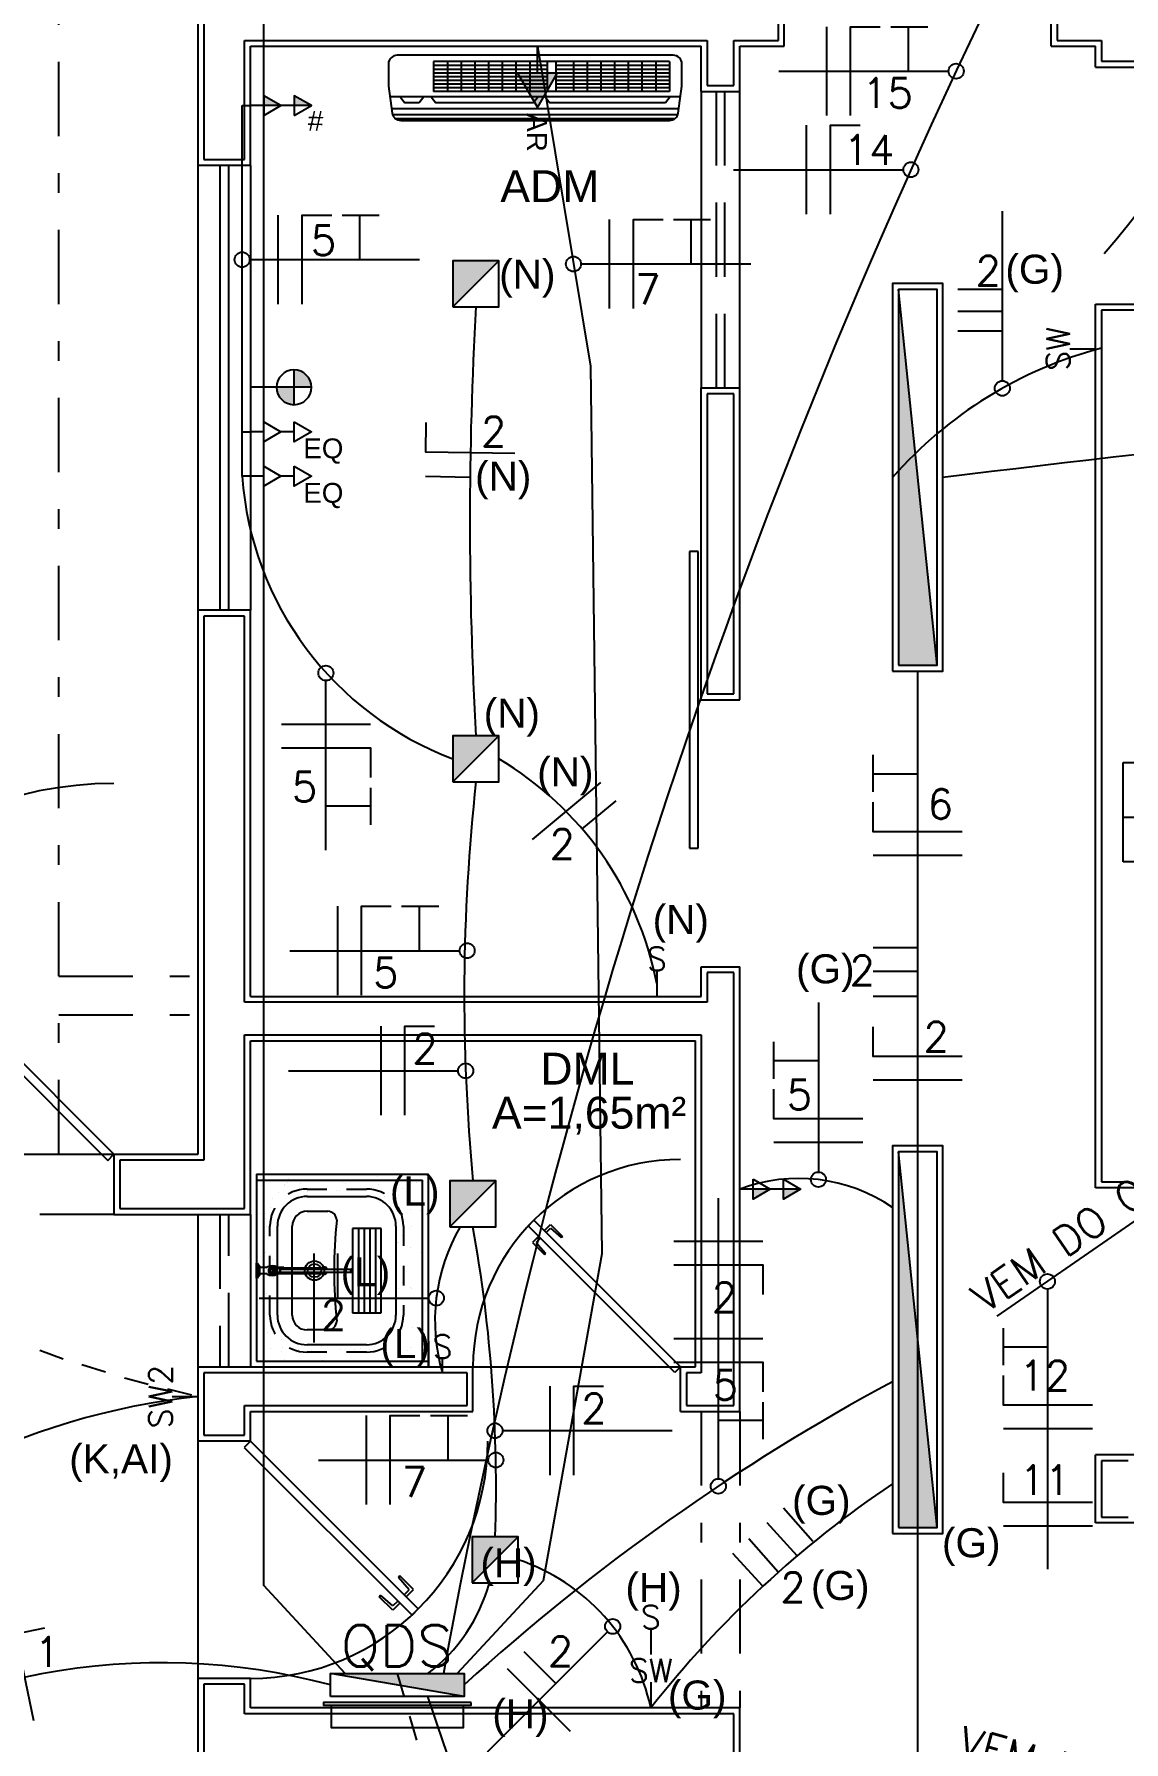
# Model space of a CAD drawing. Header units: millimetres. Extents: x 3082 to 3316, y 298 to 342.
# Drawn here: x 3154.89 to 3160.4, y 319.12 to 327.76 of the extents above; entities that cross this region are included whole.
import ezdxf
from ezdxf.enums import TextEntityAlignment as Align

# ---------------------------------------------------------------- set-up
doc = ezdxf.new("R2010")
doc.units = ezdxf.units.MM
doc.header["$MEASUREMENT"] = 0
for name, pattern in [('CONTINU', [0]), ('DASHDOT', [1, 0.5, -0.25, 0, -0.25]), ('HIDDEN', [0.375, 0.25, -0.125]), ('HIDDEN2', [0.1875, 0.125, -0.0625])]:
    doc.linetypes.add(name, pattern=pattern)
for name, color, linetype in [('-HIDRO', 8, 'CONTINUOUS'), ('A-TXT-Y', 8, 'CONTINUOUS'), ('eletroduto parede e teto', 2, 'CONTINU'), ('eletroduto_chao', 2, 'HIDDEN2'), ('FIACAO', 1, 'CONTINUOUS'), ('LOUÇAS E METAIS', 5, 'CONTINUOUS'), ('PENA 03', 3, 'CONTINUOUS'), ('PL09', 9, 'CONTINUOUS'), ('PL3', 3, 'CONTINUOUS'), ('Pontos Elétricos', 3, 'CONTINUOUS'), ('Pontos Elétricos e Luminotécnica', 3, 'CONTINUOUS'), ('Pontos Luminotécnicos', 3, 'CONTINUOUS'), ('TEXTO', 2, 'CONTINUOUS'), ('TXT_0', 7, 'CONTINUOUS')]:
    doc.layers.add(name, color=color, linetype=linetype)
doc.styles.add('ARIAL', font='arial.ttf', dxfattribs={"height": 2})
doc.styles.add('ROMANS', font='romans.shx', dxfattribs={"height": 0.1})

# ---------------------------------------------------------------- blocks, each defined once
blk = doc.blocks.new('POMNTO DUPLO1.15')
at = {"layer": 'Pontos Elétricos'}
h = blk.add_hatch(color=251, dxfattribs=at)
h.dxf.hatch_style = 1
h.paths.add_polyline_path([(0, 0.1026), (0, 0.0446), (0.0335, 0.0446)])
h.paths.add_polyline_path([(0, 0.2051), (0, 0.1472), (0.0335, 0.1472)])
at = {"layer": 'PL3'}
for p, q in [((0, 0.2051), (0, 0.1026)), ((0, 0.1026), (0, 0))]:
    blk.add_line(p, q, dxfattribs=at)
for points in [[(-0.0335, 0.1472), (0, 0.2051), (0.0335, 0.1472)], [(-0.0335, 0.0446), (0, 0.1026), (0.0335, 0.0446)]]:
    blk.add_lwpolyline(points, close=True, dxfattribs=at)
blk = doc.blocks.new('TOMADA DUPLA BAIXA.01')
at = {"layer": 'PL3'}
for p, q in [((-0.1472, 0), (-0.1026, 0)), ((-0.0446, 0), (0, 0))]:
    blk.add_line(p, q, dxfattribs=at)
for points in [[(-0.1472, 0.0335), (-0.2051, 0), (-0.1472, -0.0335)], [(-0.0446, 0.0335), (-0.1026, 0), (-0.0446, -0.0335)]]:
    blk.add_lwpolyline(points, close=True, dxfattribs=at)
blk = doc.blocks.new('antena alta.01')
at = {"layer": 'Pontos Elétricos'}
h = blk.add_hatch(color=251, dxfattribs=at)
h.dxf.hatch_style = 1
h.paths.add_polyline_path([(-0.1465, 0), (-0.0879, 0, -0.414214), (-0.1465, -0.0586)])
h.paths.add_polyline_path([(-0.1465, 0.0586), (-0.1465, 0), (-0.2051, 0, -0.414214)])
for p, q in [((-0.1465, 0.0586), (-0.1465, -0.0586)), ((-0.2051, 0), (0, 0))]:
    blk.add_line(p, q, dxfattribs=at)
blk.add_circle((-0.1465, 0), 0.0586, dxfattribs=at)
blk = doc.blocks.new('QUADRO DE DISJUNTORES.01')
at = {"layer": 'Pontos Elétricos e Luminotécnica'}
blk.add_hatch(color=254, dxfattribs=at).paths.add_polyline_path([(-0.225, 0.0773), (0.225, 0), (0.225, 0.0773)])
blk.add_line((0.225, 0), (-0.225, 0.0773), dxfattribs=at)
blk.add_lwpolyline([(-0.225, 0), (-0.225, 0.0773), (0.225, 0.0773), (0.225, 0)], close=True, dxfattribs=at)
blk = doc.blocks.new('QUADRO DE LÓGICA.01')
at = {"layer": 'Pontos Elétricos e Luminotécnica'}
blk.add_lwpolyline([(-0.2222, -0.0767), (-0.2222, 0), (0.2222, 0), (0.2222, -0.0767)], dxfattribs=at)
blk.add_lwpolyline([(-0.2489, -0.0856), (0.2489, -0.0856), (0.2489, -0.0767), (-0.2489, -0.0767)], close=True, dxfattribs=at)
blk = doc.blocks.new('LUMINÁRIA.07')
at = {"layer": 'Pontos Luminotécnicos', "ltscale": 0.05}
h = blk.add_hatch(color=9, dxfattribs=at)
h.dxf.hatch_style = 1
h.paths.add_polyline_path([(1.287, 0.15), (0.02, 0.15), (0.02, 0.02)])
at = {"layer": 'Pontos Luminotécnicos'}
blk.add_line((0.02, 0.02), (1.287, 0.15), dxfattribs=at)
for points in [[(0, 0.17), (0, 0), (1.307, 0), (1.307, 0.17)], [(0.02, 0.15), (0.02, 0.02), (1.287, 0.02), (1.287, 0.15)]]:
    blk.add_lwpolyline(points, close=True, dxfattribs=at)
blk = doc.blocks.new('LUMINÁRIA.05')
at = {"layer": 'Pontos Luminotécnicos', "ltscale": 0.05}
h = blk.add_hatch(color=9, dxfattribs=at)
h.dxf.hatch_style = 1
h.paths.add_polyline_path([(0.155, 0.155), (0, 0.155), (0, 0)])
blk.add_line((0, 0), (0.155, 0.155), dxfattribs=at)
blk.add_lwpolyline([(0, 0), (0.155, 0), (0.155, 0.155), (0, 0.155)], close=True, dxfattribs=at)
blk = doc.blocks.new('*E388388')
at = {"layer": 'LOUÇAS E METAIS'}
blk.add_ellipse((486.9, -52), major_axis=(0, -4.75), ratio=0.103175, start_param=0, end_param=3.141593, dxfattribs=at)
blk = doc.blocks.new('eletrico')
at = {"layer": '-HIDRO', "linetype": 'DASHDOT', "ltscale": 0.5}
for p, q in [((-2.097, 1.318), (-2.097, 9.684)), ((-2.097, 1.318), (-1.627, 1.318)), ((-2.097, 0.718), (-2.097, 1.188)), ((-2.097, 1.188), (-1.627, 1.188)), ((-4.554, 0.718), (-1.627, 0.718)), ((-1.9105, 0.514), (-4.4105, 0.514)), ((0.07, -0.15), (0.07, -1.15)), ((0.2, -0.15), (0.2, -1.15))]:
    blk.add_line(p, q, dxfattribs=at)
at = {"layer": '-HIDRO'}
for p, q in [((-1.627, 4.052), (-1.627, 4.834)), ((-1.607, 4.814), (-1.607, 4.072)), ((0.33, 4.474), (0.33, 4.564)), ((0.35, 4.454), (0.35, 4.584)), ((1.25, 4.454), (1.25, 4.584)), ((1.27, 4.564), (1.27, 4.474)), ((-1.47, 4.072), (-1.47, 4.474)), ((-1.47, 4.474), (0.09, 4.474)), ((-1.45, 4.052), (-1.45, 4.454)), ((-1.45, 4.454), (0.07, 4.454)), ((0.07, 4.302), (0.07, 4.454)), ((0.09, 4.474), (0.09, 4.322)), ((0.18, 4.322), (0.18, 4.474)), ((0.18, 4.474), (0.33, 4.474)), ((0.2, 4.302), (0.2, 4.454)), ((0.2, 4.454), (0.35, 4.454)), ((1.25, 4.454), (1.4, 4.454)), ((1.27, 4.474), (1.42, 4.474)), ((1.4, 4.384), (1.4, 4.454)), ((1.42, 4.474), (1.42, 4.404)), ((1.4, 4.384), (1.55, 4.384)), ((1.42, 4.404), (1.53, 4.404)), ((0.09, 4.322), (0.18, 4.322)), ((0.07, 4.302), (0.2, 4.302)), ((0.07, 4.302), (0.07, 3.302)), ((0.2, 3.302), (0.2, 4.302)), ((-1.45, 4.052), (-1.627, 4.052)), ((-1.627, 2.552), (-1.627, 4.052)), ((-1.607, 4.072), (-1.47, 4.072)), ((-1.5535, 4.052), (-1.5535, 2.552)), ((-1.5235, 2.552), (-1.5235, 4.052)), ((-1.45, 4.052), (-1.45, 2.552)), ((1.4, 0.604), (1.4, 3.584)), ((1.4, 3.584), (1.55, 3.584)), ((1.53, 3.564), (1.42, 3.564)), ((1.42, 3.564), (1.42, 0.624)), ((0.07, 2.25), (0.07, 3.302)), ((0.07, 3.302), (0.2, 3.302)), ((0.2, 2.25), (0.2, 3.302)), ((0.18, 3.282), (0.09, 3.282)), ((0.09, 3.282), (0.09, 2.27)), ((0.18, 2.27), (0.18, 3.282)), ((0.03, 2.75), (0.03, 1.75)), ((0.06, 2.75), (0.03, 2.75)), ((0.06, 1.75), (0.06, 2.75)), ((-1.627, 0.718), (-1.627, 2.552)), ((-1.45, 2.552), (-1.627, 2.552)), ((-1.45, 1.25), (-1.45, 2.552)), ((-1.47, 2.532), (-1.607, 2.532)), ((-1.607, 2.532), (-1.607, 0.698)), ((-1.47, 1.23), (-1.47, 2.532)), ((0.07, 2.25), (0.2, 2.25)), ((0.09, 2.27), (0.18, 2.27)), ((0.03, 1.75), (0.06, 1.75)), ((-2.8156, 1.5807), (-1.9317, 0.6968)), ((-1.9105, 0.718), (-2.7944, 1.6019)), ((0.07, 1.25), (0.07, 1.35)), ((0.07, 1.35), (0.2, 1.35)), ((0.18, 1.33), (0.09, 1.33)), ((0.09, 1.33), (0.09, 1.23)), ((0.18, -0.13), (0.18, 1.33)), ((0.2, -0.15), (0.2, 1.35)), ((0.09, 1.23), (-1.47, 1.23)), ((-1.45, 1.25), (0.07, 1.25)), ((-1.47, 0.534), (-1.47, 1.12)), ((-1.47, 1.12), (0.07, 1.12)), ((-1.45, 0.514), (-1.45, 1.1)), ((-1.45, 1.1), (0.05, 1.1)), ((0.05, 0), (0.05, 1.1)), ((0.07, 1.12), (0.07, -0.02)), ((-4.4105, 0.718), (-1.9105, 0.718)), ((-1.9317, 0.6968), (-1.9105, 0.718)), ((-1.9105, 0.718), (-1.627, 0.718)), ((-1.9105, 0.718), (-1.9105, 0.514)), ((-1.607, 0.698), (-1.8905, 0.698)), ((-1.8905, 0.698), (-1.8905, 0.534)), ((-1.43, 0.65), (-0.85, 0.65)), ((-1.43, 0.65), (-1.43, 0.02)), ((-1.4173, 0.6387), (-1.4173, 0.6387)), ((-1.402, 0.6496), (-1.402, 0.6496)), ((-1.3208, 0.6362), (-1.3208, 0.6362)), ((-1.0232, 0.6425), (-1.0232, 0.6425)), ((-0.85, 0.02), (-0.85, 0.65)), ((-1.43, 0.63), (-0.87, 0.63)), ((-1.4138, 0.6122), (-1.4138, 0.6122)), ((-1.3549, 0.5883), (-1.3549, 0.5883)), ((-1.3345, 0.6148), (-1.3345, 0.6148)), ((-1.3344, 0.6113), (-1.3344, 0.6113)), ((-1.3258, 0.6206), (-1.3258, 0.6206)), ((-1.283, 0.6178), (-1.283, 0.6178)), ((-1.2571, 0.5915), (-1.2571, 0.5915)), ((-1.2564, 0.5787), (-1.2564, 0.5787)), ((-1.1592, 0.5947), (-1.1592, 0.5947)), ((-1.1485, 0.5956), (-1.1485, 0.5956)), ((-1.1394, 0.6226), (-1.1394, 0.6226)), ((-1.1292, 0.6197), (-1.1292, 0.6197)), ((-1.0613, 0.5979), (-1.0613, 0.5979)), ((-1.0197, 0.616), (-1.0197, 0.616)), ((-0.9634, 0.6011), (-0.9634, 0.6011)), ((-0.959, 0.6182), (-0.959, 0.6182)), ((-0.9526, 0.5796), (-0.9526, 0.5796)), ((-0.9504, 0.6276), (-0.9504, 0.6276)), ((-0.9389, 0.6011), (-0.9389, 0.6011)), ((-0.8889, 0.6216), (-0.8889, 0.6216)), ((-0.87, 0.02), (-0.87, 0.63)), ((1.53, 0.604), (1.4, 0.604)), ((1.42, 0.624), (1.51, 0.624)), ((-1.8905, 0.534), (-1.47, 0.534)), ((-1.4083, 0.5709), (-1.4083, 0.5709)), ((-1.3836, 0.5376), (-1.3836, 0.5376)), ((-1.3749, 0.5671), (-1.3749, 0.5671)), ((-1.2595, 0.575), (-1.0595, 0.575)), ((-1.2595, 0.525), (-1.1895, 0.525)), ((-1.0143, 0.5747), (-1.0143, 0.5747)), ((-0.9995, 0.574), (-0.9995, 0.574)), ((-0.9108, 0.5326), (-0.9108, 0.5326)), ((-0.8798, 0.5526), (-0.8798, 0.5526)), ((-0.8763, 0.5261), (-0.8763, 0.5261)), ((-0.8745, 0.5435), (-0.8745, 0.5435)), ((-1.9105, 0.514), (-1.45, 0.514)), ((-1.627, 0), (-1.627, 0.514)), ((-1.45, 0.514), (-1.45, 0)), ((-1.4298, 0.5072), (-1.4298, 0.5072)), ((-1.4212, 0.5165), (-1.4212, 0.5165)), ((-1.4003, 0.5166), (-1.4003, 0.5166)), ((-1.3993, 0.5019), (-1.3993, 0.5019)), ((-1.3958, 0.4755), (-1.3958, 0.4755)), ((-1.3595, 0.175), (-1.3595, 0.475)), ((-1.3095, 0.175), (-1.3095, 0.475)), ((-1.106, 0.4669), (-1.106, 0.1831)), ((-1.0095, 0.4669), (-1.106, 0.4669)), ((-1.0865, 0.4669), (-1.0865, 0.1831)), ((-1.0671, 0.4669), (-1.0671, 0.1831)), ((-1.0476, 0.4669), (-1.0476, 0.1831)), ((-1.0281, 0.4669), (-1.0281, 0.1831)), ((-1.0095, 0.1831), (-1.0095, 0.4669)), ((-0.9595, 0.475), (-0.9595, 0.175)), ((-0.9585, 0.4639), (-0.9585, 0.4639)), ((-0.9144, 0.4655), (-0.9144, 0.4655)), ((-0.9058, 0.4749), (-0.9058, 0.4749)), ((-0.8709, 0.4848), (-0.8709, 0.4848)), ((-0.5135, 0.4764), (-0.495, 0.495)), ((-0.0186, -0.0186), (-0.5135, 0.4764)), ((-0.495, 0.495), (0, 0)), ((-0.4594, 0.4594), (-0.4382, 0.4807)), ((-0.4533, 0.4533), (-0.4385, 0.468)), ((-0.4385, 0.468), (-0.402, 0.4364)), ((-0.4382, 0.4807), (-0.3979, 0.4404)), ((-1.3903, 0.4342), (-1.3903, 0.4342)), ((-0.9549, 0.4213), (-0.9549, 0.4213)), ((-0.9523, 0.4214), (-0.9523, 0.4214)), ((-0.9386, 0.4429), (-0.9386, 0.4429)), ((-0.478, 0.4409), (-0.4993, 0.4196)), ((-0.4993, 0.4196), (-0.459, 0.3794)), ((-0.4718, 0.4347), (-0.4865, 0.42)), ((-0.4865, 0.42), (-0.4549, 0.3834)), ((-0.3979, 0.4404), (-0.402, 0.4364)), ((-1.43, 0.3), (-1.43, 0.35)), ((-1.43, 0.35), (-1.427, 0.35)), ((-1.427, 0.35), (-1.422, 0.343)), ((-1.427, 0.3), (-1.427, 0.35)), ((-1.4009, 0.3866), (-1.4009, 0.3866)), ((-1.3852, 0.3545), (-1.3852, 0.3545)), ((-1.3833, 0.3794), (-1.3833, 0.3794)), ((-1.3813, 0.3652), (-1.3813, 0.3652)), ((-1.3766, 0.3638), (-1.3766, 0.3638)), ((-0.9115, 0.4026), (-0.9115, 0.4026)), ((-0.8742, 0.3853), (-0.8742, 0.3853)), ((-0.459, 0.3794), (-0.4549, 0.3834)), ((-1.43, 0.3), (-1.427, 0.3)), ((-1.427, 0.3), (-1.422, 0.307)), ((-1.4257, 0.3103), (-1.4257, 0.3103)), ((-1.422, 0.307), (-1.422, 0.343)), ((-1.422, 0.307), (-1.422, 0.343)), ((-1.422, 0.307), (-1.422, 0.343)), ((-1.422, 0.3078), (-1.422, 0.3422)), ((-1.422, 0.3415), (-1.422, 0.3085)), ((-1.421, 0.3415), (-1.422, 0.3415)), ((-1.422, 0.3408), (-1.422, 0.3092)), ((-1.422, 0.311), (-1.422, 0.339)), ((-1.422, 0.3153), (-1.422, 0.3348)), ((-1.421, 0.3085), (-1.422, 0.3085)), ((-1.42, 0.3405), (-1.42, 0.3095)), ((-1.3981, 0.336), (-1.42, 0.336)), ((-1.3981, 0.314), (-1.42, 0.314)), ((-1.3778, 0.3388), (-1.3778, 0.3388)), ((-1.377, 0.325), (-1.3618, 0.3402)), ((-1.3618, 0.3098), (-1.377, 0.325)), ((-1.3723, 0.2975), (-1.3723, 0.2975)), ((-1.3498, 0.3318), (-1.3683, 0.3318)), ((-1.3498, 0.3183), (-1.3683, 0.3183)), ((-1.338, 0.336), (-1.3559, 0.336)), ((-1.338, 0.314), (-1.3559, 0.314)), ((-1.3498, 0.3318), (-1.3488, 0.3318)), ((-1.3498, 0.3183), (-1.3488, 0.3183)), ((-1.3488, 0.3298), (-1.1091, 0.3298)), ((-1.3488, 0.3203), (-1.1091, 0.3203)), ((-1.3488, 0.3183), (-1.3488, 0.3183)), ((-1.338, 0.336), (-1.338, 0.3298)), ((-1.338, 0.3345), (-1.202, 0.3345)), ((-1.338, 0.3203), (-1.338, 0.314)), ((-1.338, 0.3155), (-1.202, 0.3155)), ((-0.9568, 0.3309), (-0.9568, 0.3309)), ((-1.3959, 0.2494), (-1.3959, 0.2494)), ((-0.952, 0.2632), (-0.952, 0.2632)), ((-0.9384, 0.2847), (-0.9384, 0.2847)), ((-0.9103, 0.2686), (-0.9103, 0.2686)), ((-0.9065, 0.2654), (-0.9065, 0.2654)), ((-1.383, 0.2212), (-1.383, 0.2212)), ((-1.3633, 0.2285), (-1.3633, 0.2285)), ((-1.3598, 0.202), (-1.3598, 0.202)), ((-1.106, 0.1831), (-1.0095, 0.1831)), ((-0.9574, 0.201), (-0.9574, 0.201)), ((-0.9566, 0.218), (-0.9566, 0.218)), ((-0.8739, 0.2271), (-0.8739, 0.2271)), ((-1.3942, 0.1165), (-1.3942, 0.1165)), ((-1.3811, 0.1575), (-1.3811, 0.1575)), ((-1.1895, 0.125), (-1.2595, 0.125)), ((-0.9381, 0.1265), (-0.9381, 0.1265)), ((-0.9048, 0.1325), (-0.9048, 0.1325)), ((-1.4274, 0.107), (-1.4274, 0.107)), ((-1.3828, 0.063), (-1.3828, 0.063)), ((-1.3453, 0.0917), (-1.3453, 0.0917)), ((-1.3418, 0.0653), (-1.3418, 0.0653)), ((-1.2874, 0.0584), (-1.2874, 0.0584)), ((-1.0595, 0.075), (-1.2595, 0.075)), ((-1.211, 0.0708), (-1.211, 0.0708)), ((-1.1011, 0.0604), (-1.1011, 0.0604)), ((-1.0789, 0.064), (-1.0789, 0.064)), ((-1.0503, 0.0606), (-1.0503, 0.0606)), ((-0.9525, 0.0638), (-0.9525, 0.0638)), ((-0.9517, 0.105), (-0.9517, 0.105)), ((-0.9512, 0.0955), (-0.9512, 0.0955)), ((-0.9477, 0.069), (-0.9477, 0.069)), ((-0.912, 0.0653), (-0.912, 0.0653)), ((-0.8736, 0.0689), (-0.8736, 0.0689)), ((-1.627, -0.25), (-1.627, 0)), ((-1.627, 0), (-0.7, 0)), ((-1.43, 0.02), (-0.85, 0.02)), ((-1.344, 0.051), (-1.344, 0.051)), ((-1.3363, 0.024), (-1.3363, 0.024)), ((-1.296, 0.049), (-1.296, 0.049)), ((-1.2461, 0.0542), (-1.2461, 0.0542)), ((-1.2061, 0.023), (-1.2061, 0.023)), ((-1.1925, 0.0444), (-1.1925, 0.0444)), ((-1.1482, 0.0574), (-1.1482, 0.0574)), ((-1.0765, 0.0486), (-1.0765, 0.0486)), ((-1.073, 0.0222), (-1.073, 0.0222)), ((-1.0008, 0.0279), (-1.0008, 0.0279)), ((-0.9422, 0.0277), (-0.9422, 0.0277)), ((-0.9206, 0.056), (-0.9206, 0.056)), ((-0.85, 0), (-0.85, 0.02)), ((-0.7, -0.15), (-0.7, 0)), ((-0.7, 0), (0, 0)), ((0, 0), (-0.0186, -0.0186)), ((0, -0.15), (0, 0)), ((0, 0), (0.05, 0)), ((-0.72, -0.02), (-1.607, -0.02)), ((-1.607, -0.02), (-1.607, -0.23)), ((-0.72, -0.13), (-0.72, -0.02)), ((0.07, -0.02), (0.02, -0.02)), ((0.02, -0.02), (0.02, -0.13)), ((-1.47, -0.23), (-1.47, -0.13)), ((-1.47, -0.13), (-0.72, -0.13)), ((-1.45, -0.15), (-0.7, -0.15)), ((-1.45, -0.25), (-1.45, -0.15)), ((0, -0.15), (0.2, -0.15)), ((0.02, -0.13), (0.18, -0.13)), ((-1.607, -0.23), (-1.47, -0.23)), ((-1.45, -0.25), (-1.627, -0.25)), ((-1.627, -1.05), (-1.627, -0.25)), ((-1.45, -0.25), (-1.4712, -0.2712)), ((-1.4712, -0.2712), (-0.9055, -0.8369)), ((-0.8843, -0.8157), (-1.45, -0.25)), ((1.4, -0.526), (1.4, -0.296)), ((1.53, -0.296), (1.4, -0.296)), ((1.51, -0.316), (1.42, -0.316)), ((1.42, -0.316), (1.42, -0.506)), ((1.42, -0.506), (1.51, -0.506)), ((1.53, -0.526), (1.4, -0.526)), ((-0.9466, -0.7048), (-0.9513, -0.7094)), ((-0.9152, -0.7512), (-0.9513, -0.7094)), ((-0.9006, -0.7508), (-0.9466, -0.7048)), ((-1.0164, -0.7746), (-1.0118, -0.7699)), ((-0.9704, -0.8206), (-1.0164, -0.7746)), ((-0.97, -0.806), (-1.0118, -0.7699)), ((-0.9461, -0.7963), (-0.9704, -0.8206)), ((-0.9532, -0.7892), (-0.97, -0.806)), ((-0.932, -0.768), (-0.9152, -0.7512)), ((-0.9249, -0.7751), (-0.9006, -0.7508)), ((-0.9055, -0.8369), (-0.8843, -0.8157)), ((-1.627, -1.6), (-1.627, -1.05)), ((-1.45, -1.05), (-1.627, -1.05)), ((-1.47, -1.07), (-1.607, -1.07)), ((-1.607, -1.07), (-1.607, -1.58)), ((-1.47, -1.17), (-1.47, -1.07)), ((-1.45, -1.15), (-1.45, -1.05)), ((0.2, -1.15), (-1.45, -1.15)), ((0.2, -1.75), (0.2, -1.15)), ((0.18, -1.17), (-1.47, -1.17)), ((0.18, -1.73), (0.18, -1.17))]:
    blk.add_line(p, q, dxfattribs=at)
at = {"layer": '-HIDRO', "ltscale": 0.5}
for p, q in [((-0.985, 4.394), (-0.985, 4.319)), ((-0.025, 4.424), (-0.955, 4.424)), ((-0.315, 4.4028), (-0.8325, 4.4028)), ((-0.8325, 4.4028), (-0.8325, 4.301)), ((-0.45, 4.3896), (-0.8325, 4.3896)), ((-0.7862, 4.4028), (-0.7862, 4.301)), ((-0.74, 4.4028), (-0.74, 4.301)), ((-0.6937, 4.4028), (-0.6937, 4.301)), ((-0.6475, 4.4028), (-0.6475, 4.301)), ((-0.6012, 4.4028), (-0.6012, 4.301)), ((-0.555, 4.4028), (-0.555, 4.301)), ((-0.5087, 4.4028), (-0.5087, 4.301)), ((-0.45, 4.4028), (-0.45, 4.301)), ((-0.42, 4.4028), (-0.42, 4.301)), ((-0.0375, 4.3896), (-0.42, 4.3896)), ((-0.3612, 4.4028), (-0.3612, 4.301)), ((-0.315, 4.4028), (-0.315, 4.301)), ((-0.0375, 4.4028), (-0.315, 4.4028)), ((-0.2687, 4.4028), (-0.2687, 4.301)), ((-0.2225, 4.4028), (-0.2225, 4.301)), ((-0.1762, 4.4028), (-0.1762, 4.301)), ((-0.13, 4.4028), (-0.13, 4.301)), ((-0.0837, 4.4028), (-0.0837, 4.301)), ((-0.0375, 4.4028), (-0.0375, 4.301)), ((0.005, 4.319), (0.005, 4.394)), ((-0.45, 4.3756), (-0.8325, 4.3756)), ((-0.45, 4.3635), (-0.8325, 4.3635)), ((-0.45, 4.351), (-0.8325, 4.351)), ((-0.45, 4.3385), (-0.8325, 4.3385)), ((-0.45, 4.326), (-0.8325, 4.326)), ((-0.0375, 4.3756), (-0.42, 4.3756)), ((-0.0375, 4.3635), (-0.42, 4.3635)), ((-0.0375, 4.351), (-0.42, 4.351)), ((-0.0375, 4.3385), (-0.42, 4.3385)), ((-0.0375, 4.326), (-0.42, 4.326)), ((-0.985, 4.319), (-0.9726, 4.2288)), ((0.0002, 4.284), (-0.9802, 4.284)), ((-0.945, 4.284), (-0.9295, 4.2638)), ((-0.881, 4.2638), (-0.9295, 4.2638)), ((-0.8656, 4.284), (-0.881, 4.2638)), ((-0.8404, 4.284), (-0.825, 4.2638)), ((-0.45, 4.3135), (-0.8325, 4.3135)), ((-0.315, 4.301), (-0.8325, 4.301)), ((-0.4959, 4.2638), (-0.825, 4.2638)), ((-0.4804, 4.284), (-0.4959, 4.2638)), ((-0.4559, 4.284), (-0.4405, 4.2638)), ((-0.0505, 4.2638), (-0.4405, 4.2638)), ((-0.0375, 4.3135), (-0.42, 4.3135)), ((-0.0375, 4.301), (-0.315, 4.301)), ((-0.035, 4.284), (-0.0505, 4.2638)), ((-0.0074, 4.2288), (0.005, 4.319)), ((-0.0055, 4.2428), (-0.9745, 4.2428)), ((-0.009, 4.2231), (-0.971, 4.2231)), ((-0.0191, 4.2099), (-0.9609, 4.2099)), ((-0.9431, 4.204), (-0.0369, 4.204))]:
    blk.add_line(p, q, dxfattribs=at)
at = {"layer": '-HIDRO', "linetype": 'HIDDEN'}
for p, q in [((0.12, 4.302), (0.12, 3.302)), ((0.15, 3.302), (0.15, 4.302)), ((-1.5535, 0.514), (-1.5535, 0)), ((-1.5235, 0), (-1.5235, 0.514))]:
    blk.add_line(p, q, dxfattribs=at)
at = {"layer": '-HIDRO', "linetype": 'HIDDEN', "ltscale": 0.1}
for p, q in [((-1.2595, 0.6), (-1.0595, 0.6)), ((-1.3845, 0.175), (-1.3845, 0.475)), ((-0.9345, 0.475), (-0.9345, 0.175)), ((-1.0595, 0.05), (-1.2595, 0.05))]:
    blk.add_line(p, q, dxfattribs=at)
at = {"layer": '-HIDRO'}
for centre, radius in [((-1.2345, 0.325), 0.0325), ((-1.2345, 0.325), 0.0225), ((-1.377, 0.325), 0.011), ((-1.377, 0.325), 0.00911), ((-1.377, 0.325), 0.00711)]:
    blk.add_circle(centre, radius, dxfattribs=at)
at = {"layer": '-HIDRO', "ltscale": 0.5}
for centre, start, end in [((-0.955, 4.394), 90, 180), ((-0.025, 4.394), 360, 90), ((-0.9431, 4.234), 190, 270), ((-0.0369, 4.234), 270, 350)]:
    blk.add_arc(centre, 0.03, start, end, dxfattribs=at)
at = {"layer": '-HIDRO'}
for centre, radius, start, end in [((-1.9105, 0.718), 1.25, 90, 180), ((0, 0), 0.7, 90, 180), ((-1.2595, 0.475), 0.1, 90, 180), ((-1.2595, 0.475), 0.05, 90, 180), ((-1.1895, 0.495), 0.03, 0, 90), ((-1.0595, 0.475), 0.1, 0, 90), ((0.5142, 0.325), 1.6823, 174.20017, 185.79983), ((-1.421, 0.3405), 0.001, 0, 90), ((-1.421, 0.3095), 0.001, 270, 0), ((-1.3981, 0.346), 0.01, 270, 292.51048), ((-1.3981, 0.304), 0.01, 67.48952, 90), ((-1.377, 0.3037), 0.0373, 62.38264, 117.61736), ((-1.377, 0.3463), 0.0373, 242.38264, 297.61736), ((-1.377, 0.325), 0.013, 31.28067, 328.71933), ((-1.3559, 0.346), 0.01, 247.48952, 270), ((-1.3559, 0.304), 0.01, 90, 112.51048), ((-1.202, 0.325), 0.012, 23.31796, 127.65846), ((-1.202, 0.325), 0.012, 232.34154, 336.68204), ((-1.202, 0.325), 0.0095, 30, 90), ((-1.202, 0.325), 0.0095, 270, 330), ((-1.2595, 0.175), 0.1, 180, 270), ((-1.2595, 0.175), 0.05, 180, 270), ((-1.0595, 0.175), 0.1, 270, 360), ((-1.1895, 0.155), 0.03, 270, 0), ((-1.45, -0.25), 0.8, 270, 0)]:
    blk.add_arc(centre, radius, start, end, dxfattribs=at)
at = {"layer": '-HIDRO', "linetype": 'HIDDEN', "ltscale": 0.1}
for centre, start, end in [((-1.2595, 0.475), 90, 180), ((-1.0595, 0.475), 0, 90), ((-1.2595, 0.175), 180, 270), ((-1.0595, 0.175), 270, 360)]:
    blk.add_arc(centre, 0.125, start, end, dxfattribs=at)
at = {"layer": '-HIDRO', "extrusion": (0, 0, -1)}
for centre, major_axis, ratio, start_param, end_param in [((-1.3488, 0.325), (0, 0.00675), 0.145907, 2.351393, 7.073385), ((-1.1091, 0.325), (0, 0.00475), 0.866025, 3.141593, 9.424778)]:
    blk.add_ellipse(centre, major_axis=major_axis, ratio=ratio, start_param=start_param, end_param=end_param, dxfattribs=at)
at = {"layer": '-HIDRO', "xscale": -0.0009999999999764, "yscale": 0.0009999999999764, "zscale": 0.0009999999999764}
blk.add_blockref('*E388388', (-0.8619, 0.377), dxfattribs=at)
blk = doc.blocks.new('f_nr')
at = {"layer": 'FIACAO'}
for points in [[(-0.0414, 0), (-0.0414, 0.1508)], [(0.0414, -0.1492), (0.0414, 0.1508), (0.1414, 0.1508)]]:
    blk.add_lwpolyline(points, dxfattribs=at)
blk = doc.blocks.new('f_fr')
at = {"layer": 'FIACAO'}
for points in [[(-0.04, -0.15), (-0.04, 0.15)], [(0.04, 0), (0.04, 0.15)]]:
    blk.add_lwpolyline(points, dxfattribs=at)
blk = doc.blocks.new('el')
at = {"layer": 'A-TXT-Y'}
blk.add_line((0, -0.5978), (0, -0.0254), dxfattribs=at)
blk.add_circle((0, 0), 0.0254, dxfattribs=at)
blk = doc.blocks.new('f_fn')
at = {"layer": 'FIACAO'}
for points in [[(-0.04, -0.15), (-0.04, 0.15)], [(0.04, -0.15), (0.04, 0.15), (0.14, 0.15)]]:
    blk.add_lwpolyline(points, dxfattribs=at)
blk = doc.blocks.new('f_fnt')
at = {"layer": 'FIACAO'}
for points in [[(-0.08, -0.15), (-0.08, 0.15)], [(0, -0.15), (0, 0.15), (0.1, 0.15)], [(0.135, 0.15), (0.26, 0.15)], [(0.195, 0), (0.195, 0.15)]]:
    blk.add_lwpolyline(points, dxfattribs=at)
blk = doc.blocks.new('f_r')
at = {"layer": 'FIACAO'}
blk.add_lwpolyline([(0, 0), (0, 0.15)], dxfattribs=at)
blk = doc.blocks.new('tomada simples alta.01')
at = {"layer": 'PL09'}
blk.add_hatch(color=251, dxfattribs=at).paths.add_polyline_path([(-0.0892, 0.0669), (-0.0892, -0.0669), (-0.2051, 0)])
at = {"layer": 'PL3'}
blk.add_line((-0.0892, 0), (0, 0), dxfattribs=at)
blk.add_lwpolyline([(-0.0892, 0.0669), (-0.2051, 0), (-0.0892, -0.0669)], close=True, dxfattribs=at)

msp = doc.modelspace()

# ---------------------------------------------------------------- linework, layer by layer
at = {"layer": 'A-TXT-Y'}
for p, q in [((3158.3498, 321.8671), (3158.3498, 320.4488)), ((3160.0169, 319.9916), (3160.0169, 321.4099))]:
    msp.add_line(p, q, dxfattribs=at)
for centre in [(3160.0144, 321.4463), (3158.3498, 320.4107)]:
    msp.add_circle(centre, 0.0381, dxfattribs=at)
at = {"layer": 'eletroduto parede e teto'}
for p, q in [((3156.051, 319.9078), (3156.051, 330.7433)), ((3157.4343, 327.6948), (3157.7028, 326.0761)), ((3155.9409, 325.7448), (3155.9409, 327.3948)), ((3155.9409, 327.3948), (3155.9835, 327.3948)), ((3157.7028, 326.0761), (3157.7604, 321.5867)), ((3155.9409, 325.5198), (3155.9409, 325.7448)), ((3155.9409, 325.7448), (3155.9835, 325.7448)), ((3155.9835, 325.5198), (3155.9409, 325.5198)), ((3159.3585, 317.7701), (3159.3585, 324.5336)), ((3160.3969, 323.7948), (3160.3969, 324.0723)), ((3160.3969, 324.0723), (3164.724, 324.0723)), ((3160.3969, 323.5698), (3160.3969, 323.7948)), ((3160.3969, 323.7948), (3160.4535, 323.7948)), ((3160.4535, 323.5698), (3160.3969, 323.5698)), ((3159.7599, 321.2703), (3161.4452, 322.436)), ((3157.7604, 321.5867), (3157.4637, 319.9315)), ((3156.4618, 319.4631), (3156.051, 319.9078)), ((3157.4637, 319.9315), (3157.0281, 319.4631))]:
    msp.add_line(p, q, dxfattribs=at)
for centre, radius, start, end in [((3156.4967, 329.9481), 5.0373, 319.04156, 352.38519), ((3189.5295, 313.51), 33.1099, 152.7492, 169.64209), ((3176.3575, 325.2918), 19.2647, 176.77061, 183.22939), ((3160.8306, 324.1105), 2.1279, 104.75928, 138.73992), ((3190.7609, 64.5717), 262.8097, 95.969542, 96.834513), ((3157.5884, 325.6363), 1.6516, 184.04523, 249.39657), ((3156.3699, 322.63), 1.6998, 10.99937, 59.22168), ((3167.0567, 322.8907), 9.9921, 173.77573, 185.37293), ((3158.7555, 321.124), 0.8438, 55.70113, 110.6073), ((3157.8588, 321.2483), 0.9426, 149.794, 196.29683), ((3149.8043, 320.4106), 7.4211, 358.02701, 10.18312), ((3164.3386, 311.4247), 10.7989, 118.2281, 132.35318), ((3156.0961, 317.2988), 3.585, 96.05401, 138.33961), ((3162.1415, 316.0563), 5.247, 123.69021, 141.97048), ((3157.016, 319.0759), 1.0151, 12.10644, 71.55024), ((3156.3537, 320.1546), 0.8697, 307.32498, 344.52406), ((3155.5332, 316.212), 3.3057, 75.00601, 126.15992), ((3178.5973, 326.5234), 22.8728, 198.28519, 218.52707)]:
    msp.add_arc(centre, radius, start, end, dxfattribs=at)
at = {"layer": 'eletroduto_chao'}
for centre, radius, start, end in [((3157.2417, 327.607), 6.9132, 211.18508, 257.26702), ((3171.7406, 323.4266), 15.529, 194.7876, 268.8225)]:
    msp.add_arc(centre, radius, start, end, dxfattribs=at)
at = {"layer": 'Pontos Elétricos e Luminotécnica'}
for p, q in [((3160.1276, 326.1648), (3160.2585, 326.1648)), ((3158.0385, 323.0197), (3158.0385, 322.8888)), ((3156.8835, 321.1447), (3156.8835, 321.0138)), ((3156.954, 320.9838), (3156.954, 321.0571)), ((3155.5871, 320.8638), (3155.718, 320.8638)), ((3158.0085, 319.6897), (3158.0085, 319.5588)), ((3158.0085, 319.4197), (3158.0085, 319.2888))]:
    msp.add_line(p, q, dxfattribs=at)

# ---------------------------------------------------------------- block references
at = {"layer": 'eletroduto parede e teto', "xscale": 1.5, "yscale": 1.5, "zscale": 1.5}
for name, p in [('f_fnt', (3159.0192, 327.569)), ('f_fn', (3158.8566, 327.0705)), ('f_fnt', (3156.244, 326.6154)), ('f_fnt', (3157.9201, 326.5934)), ('el', (3156.3647, 324.5242)), ('f_fnt', (3156.5453, 323.1198)), ('f_fn', (3156.7045, 322.5122)), ('f_fr', (3156.3648, 321.3625)), ('f_fn', (3157.5591, 320.6915)), ('f_fnt', (3156.6906, 320.5432))]:
    msp.add_blockref(name, p, dxfattribs=at)
for name, p, rotation in [('el', (3159.5528, 327.569), 270), ('el', (3159.324, 327.0705), 270), ('el', (3159.7864, 325.9646), 180), ('el', (3155.9409, 326.6154), 90), ('el', (3157.617, 326.5934), 90), ('f_r', (3159.7864, 326.4653), 90), ('f_r', (3159.7864, 326.3526), 90), ('f_r', (3159.7864, 326.2543), 89.99999999930652), ('f_nr', (3157.095, 325.5761), 89.03745440744635), ('f_fnt', (3156.3647, 324.1456), 270), ('f_fnt', (3159.3585, 323.7208), 90.00000000028264), ('f_fr', (3157.6214, 323.7802), 309.8371616300445), ('el', (3157.0789, 323.1198), 270), ('f_r', (3159.3585, 323.1341), 90), ('f_r', (3159.3585, 323.0146), 89.99999999941109), ('el', (3158.856, 321.9618), 180), ('f_r', (3159.3585, 322.8883), 89.99999999974702), ('f_fnt', (3158.856, 322.2693), 90), ('f_fn', (3159.3585, 322.5248), 90), ('el', (3157.0717, 322.5122), 270), ('f_fn', (3158.3498, 321.5898), 269.9999999995767), ('el', (3156.9231, 321.3625), 270), ('f_fnt', (3160.0169, 320.8208), 90), ('f_fnt', (3158.3498, 321.038), 270), ('el', (3157.2201, 320.6915), 90), ('el', (3157.2242, 320.5432), 270), ('f_fn', (3160.0169, 320.269), 89.99999999957664), ('f_r', (3158.8279, 320.1307), 41.38109234500894), ('f_r', (3158.7493, 320.0593), 42.39290006673939), ('f_r', (3158.5744, 319.9043), 42.39290006673939), ('f_r', (3158.653, 319.9757), 41.38109234500894), ('el', (3157.8155, 319.7013), 315), ('f_fn', (3154.7829, 319.4314), 11.85122819289666), ('f_fr', (3157.485, 319.3709), 44.99999999999999)]:
    msp.add_blockref(name, p, dxfattribs=dict(at, rotation=rotation))
at = {"layer": 'PENA 03', "xscale": 1.5, "yscale": 1.5, "zscale": 1.5}
msp.add_blockref('eletrico', (3158.1585, 321.0138), dxfattribs=at)
at = {"layer": 'Pontos Elétricos', "yscale": 1.5, "zscale": 1.5}
for name, p, xscale, rotation in [('tomada simples alta.01', (3157.4343, 327.6948), -1.5, 270), ('POMNTO DUPLO1.15', (3155.9835, 327.3948), -1.5, 269.9999999999906), ('POMNTO DUPLO1.15', (3158.4585, 321.9138), 1.5, 270)]:
    msp.add_blockref(name, p, dxfattribs=dict(at, xscale=xscale, rotation=rotation))
at = {"layer": 'Pontos Elétricos', "xscale": -1.5, "yscale": 1.5, "zscale": 1.5}
for name, p in [('antena alta.01', (3155.9835, 325.9698)), ('TOMADA DUPLA BAIXA.01', (3155.9835, 325.7448)), ('TOMADA DUPLA BAIXA.01', (3155.9835, 325.5198))]:
    msp.add_blockref(name, p, dxfattribs=at)
at = {"layer": 'Pontos Elétricos e Luminotécnica', "xscale": 1.5, "yscale": 1.5, "zscale": 1.5}
msp.add_blockref('QUADRO DE DISJUNTORES.01', (3156.726, 319.3472), dxfattribs=at)
at = {"layer": 'Pontos Elétricos e Luminotécnica', "xscale": 1.5, "yscale": 1.5, "zscale": 1.5, "rotation": 180}
msp.add_blockref('QUADRO DE LÓGICA.01', (3156.726, 319.1888), dxfattribs=at)
at = {"layer": 'Pontos Luminotécnicos', "xscale": 1.5, "yscale": 1.5, "zscale": 1.5}
for p in [(3157.0072, 326.3771), (3157.0072, 323.9741), (3156.9922, 321.7226), (3157.1047, 319.9226)]:
    msp.add_blockref('LUMINÁRIA.05', p, dxfattribs=at)
at = {"layer": 'Pontos Luminotécnicos', "xscale": 1.5, "yscale": 1.5, "zscale": 1.5, "rotation": 90}
for p in [(3159.486, 324.5336), (3159.486, 320.1716)]:
    msp.add_blockref('LUMINÁRIA.07', p, dxfattribs=at)

# ---------------------------------------------------------------- texts
at = {"layer": 'Pontos Elétricos', "color": 4, "style": 'ARIAL'}
for s, height, rotation, p in [('#', 0.1005, 358.85286, (3156.3112, 327.2673)), ('AR', 0.10053, 270, (3157.3821, 327.2587))]:
    msp.add_text(s, height=height, rotation=rotation, dxfattribs=at).set_placement(p, align=Align.CENTER)
for p in [(3156.3516, 325.6105), (3156.3516, 325.3855)]:
    msp.add_text('EQ', height=0.10053, dxfattribs=at).set_placement(p, align=Align.CENTER)
at = {"layer": 'Pontos Elétricos e Luminotécnica', "style": 'ROMANS'}
for s, height, rotation, p in [('SW', 0.11778, 90, (3160.0687, 326.1648)), ('SW2', 0.11778, 90, (3155.5282, 320.8638)), ('S', 0.1178, 360, (3158.0085, 319.7486)), ('SW', 0.11778, 360, (3158.0085, 319.4786))]:
    msp.add_text(s, height=height, rotation=rotation, dxfattribs=at).set_placement(p, align=Align.MIDDLE)
for p in [(3158.0385, 323.0786), (3156.955, 321.1171)]:
    msp.add_text('S', height=0.1178, dxfattribs=at).set_placement(p, align=Align.MIDDLE)
at = {"layer": 'TEXTO', "style": 'ARIAL'}
for s, p in [('ADM', (3157.4974, 326.9874)), ('DML', (3157.6875, 322.5233))]:
    msp.add_text(s, height=0.16134, dxfattribs=at).set_placement(p, align=Align.MIDDLE_CENTER)
at = {"layer": 'TEXTO', "color": 4, "style": 'ARIAL'}
for s, p in [('(G)', (3159.9499, 326.5672)), ('(N)', (3157.3837, 326.5417)), ('(N)', (3157.2616, 325.5207)), ('(N)', (3157.3053, 324.321)), ('(N)', (3157.5757, 324.0242)), ('(N)', (3158.1599, 323.2775)), ('(G)', (3158.8909, 323.028)), ('(L)', (3156.8141, 321.9042)), ('(L)', (3156.5647, 321.4958)), ('(L)', (3156.7658, 321.1325)), ('(K,AI)', (3155.3285, 320.5494)), ('(G)', (3158.8707, 320.3392)), ('(G)', (3159.6291, 320.1247)), ('(H)', (3157.2886, 320.0238)), ('(H)', (3158.0221, 319.8989)), ('(G)', (3158.9664, 319.9085)), ('(G)', (3158.2429, 319.3543)), ('(H)', (3157.3488, 319.2591))]:
    msp.add_text(s, height=0.147, dxfattribs=at).set_placement(p, align=Align.MIDDLE_CENTER)
at = {"layer": 'TEXTO', "color": 251, "style": 'ARIAL'}
msp.add_text('A=1,65m²', height=0.16134, dxfattribs=at).set_placement((3157.6963, 322.3001), align=Align.MIDDLE_CENTER)
at = {"layer": 'TXT_0', "style": 'ROMANS'}
for s, height, p in [('15', 0.15, (3159.077, 327.3836)), ('14', 0.15, (3158.9838, 327.0954)), ('5', 0.15, (3156.2885, 326.6385)), ('2', 0.15, (3159.6507, 326.4843)), ('7', 0.15, (3157.9289, 326.3905)), ('2', 0.15, (3157.1489, 325.671)), ('5', 0.15, (3156.1927, 323.874)), ('6', 0.15, (3159.4085, 323.7864)), ('2', 0.15, (3157.4961, 323.5843)), ('2', 0.15, (3159.0136, 322.9449)), ('5', 0.15, (3156.6031, 322.9344)), ('2', 0.15, (3159.3873, 322.6094)), ('2', 0.15, (3156.8017, 322.5497)), ('5', 0.15, (3158.6955, 322.3167)), ('2', 0.15, (3158.3165, 321.2911)), ('2', 0.15, (3156.3386, 321.2013)), ('12', 0.15, (3159.8723, 320.8952)), ('5', 0.15, (3158.3211, 320.8484)), ('2', 0.15, (3157.6563, 320.7289)), ('7', 0.15, (3156.7484, 320.3578)), ('11', 0.15, (3159.873, 320.3669)), ('2', 0.15, (3158.6631, 319.8243)), ('1', 0.15, (3154.8912, 319.4973)), ('QDS', 0.21, (3156.4395, 319.4981)), ('2', 0.15, (3157.4873, 319.5001))]:
    msp.add_text(s, height=height, dxfattribs=at).set_placement(p)
for rotation, p in [(34.57681, (3159.6992, 321.2821)), (345.0721, (3159.5555, 319.0528))]:
    msp.add_text('VEM DO QD', height=0.15, rotation=rotation, dxfattribs=at).set_placement(p)

doc.saveas('drawing.dxf')
